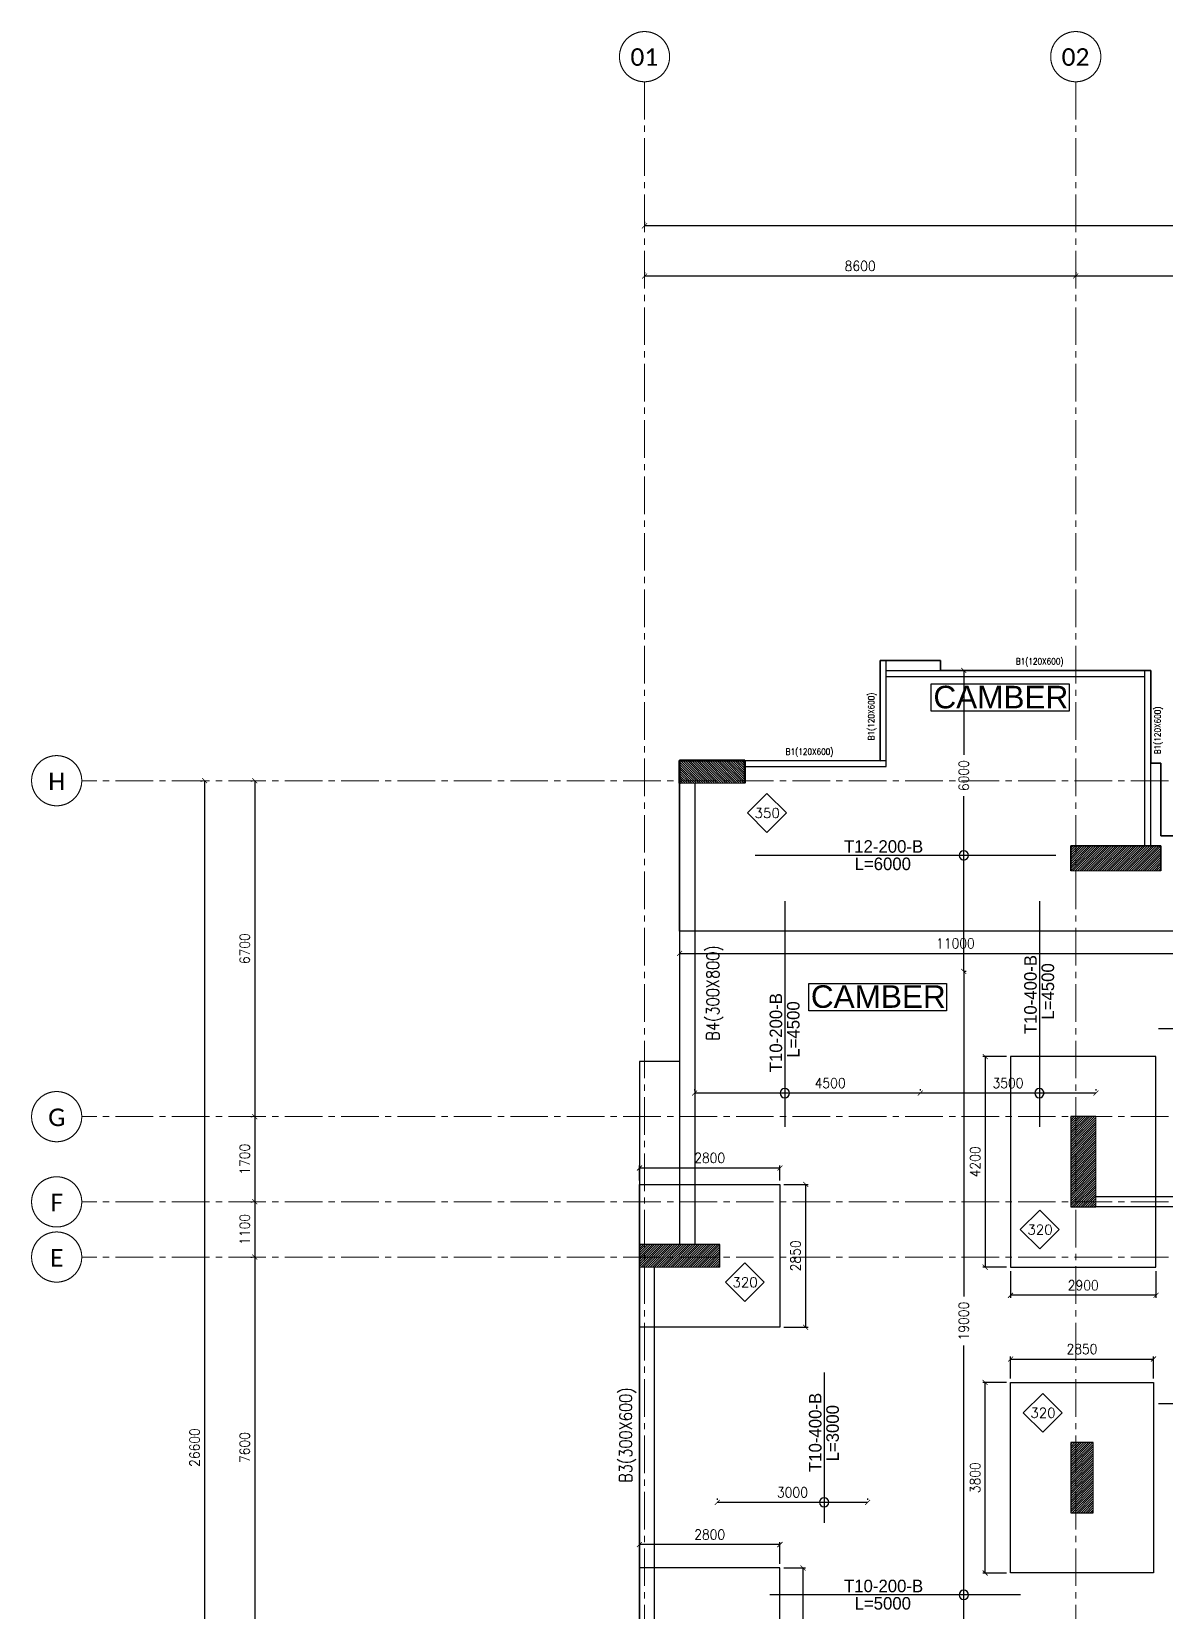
# Model space of a CAD drawing. Header units: millimetres. Extents: x -967280 to 3852, y 2833 to 1955156.
# Drawn here: x -653053 to -630441, y 797271 to 828778 of the extents above; entities that cross this region are included whole.
import ezdxf
from ezdxf.enums import TextEntityAlignment as Align

# ---------------------------------------------------------------- set-up
doc = ezdxf.new("R2010")
doc.units = ezdxf.units.MM
doc.header["$LTSCALE"] = 1000
doc.header["$PDMODE"] = 35
doc.header["$PDSIZE"] = 25
for name, pattern in [('$0$DASHED2', [0.375, 0.25, -0.125]), ('Columns_Structural070816$0$CENTER2', [1.125, 0.75, -0.125, 0.125, -0.125]), ('HRZN_Line-Ptrn-Sold', [9144001.0, 9144000.0, -1])]:
    doc.linetypes.add(name, pattern=pattern)
for name, color, linetype in [('_N-DIM 3', 7, 'Continuous'), ('B05-FIRST FLOOR PLAN$0$STR_ROOF RFT$0$S-SYMB', 30, 'Continuous'), ('S - col hach', 1, 'Continuous'), ('S -Beams', 2, 'Continuous'), ('S-TEXT', 2, 'Continuous'), ('SLAB', 210, 'Continuous')]:
    doc.layers.add(name, color=color, linetype=linetype)
for name, color, linetype, lineweight in [('A-AX-ATT-100', 7, 'HRZN_Line-Ptrn-Sold', 18), ('S - column', 6, 'Continuous', 60), ('ST-000-AXIS', 9, 'Columns_Structural070816$0$CENTER2', 9), ('ST-203-SLAB-TXT', 7, 'Continuous', 30), ('ST-RFT-BOT', 2, '$0$DASHED2', 30)]:
    doc.layers.add(name, color=color, linetype=linetype, lineweight=lineweight)
doc.styles.add('Arial', font='arial.ttf', dxfattribs={"height": 317.5})
doc.styles.add('B05-FIRST FLOOR PLAN$0$T25-100', font='STENCIL.shx', dxfattribs={"height": 250})
doc.styles.add('Calibri_2', font='calibri.ttf', dxfattribs={"height": 300})
doc.styles.add('ROMANC', font='romanc.shx')
doc.styles.add('ST-DIM', font='romans.shx', dxfattribs={"width": 0.85})
doc.styles.add('TUNELNO', font='romans.shx', dxfattribs={"width": 0.9})
doc.dimstyles.new('Copy(2) of DSEC', dxfattribs={"dimtxt": 200, "dimasz": 100, "dimexe": 50, "dimexo": 80, "dimgap": 100, "dimtad": 1, "dimdec": 0, "dimrnd": 5, "dimzin": 0, "dimdsep": 46, "dimtxsty": 'TUNELNO', "dimblk": 'ARCHTICK', "dimcen": 0.09, "dimclrd": 1, "dimclre": 1, "dimclrt": 3, "dimadec": 0, "dimazin": 0, "dimtfac": 0.78125, "dimtdec": 0, "dimtix": 1, "dimtmove": 2, "dimatfit": 3, "dimldrblk": 'ARCHTICK', "dimfxl": 1, "dimtolj": 1, "dimtzin": 0, "dimarcsym": 0})

# ---------------------------------------------------------------- blocks, each defined once
blk = doc.blocks.new('_ArchTick')
at = {"color": 0, "linetype": 'ByBlock', "const_width": 0.15}
blk.add_lwpolyline([(-0.5, -0.5), (0.5, 0.5)], dxfattribs=at)
blk = doc.blocks.new('*D1306')
at = {"layer": '_N-DIM 3', "color": 1, "linetype": 'Continuous', "lineweight": -2, "ltscale": 30, "transparency": 16777216}
for p, q in [((-640929, 805867), (-640929, 806165)), ((-640929, 806115), (-638129, 806115)), ((-638129, 805867), (-638129, 806165))]:
    blk.add_line(p, q, dxfattribs=at)
at = {"layer": 'Defpoints', "color": 0, "linetype": 'Continuous', "ltscale": 30, "transparency": 16777216}
for p in [(-638129, 806115), (-640929, 805787), (-638129, 805787)]:
    blk.add_point(p, dxfattribs=at)
at = {"layer": '_N-DIM 3', "color": 1, "linetype": 'Continuous', "lineweight": -2, "ltscale": 30, "transparency": 16777216, "xscale": 100, "yscale": 100, "zscale": 100, "rotation": 180}
blk.add_blockref('_ArchTick', (-640929, 806115), dxfattribs=at)
at = {"layer": '_N-DIM 3', "color": 1, "linetype": 'Continuous', "lineweight": -2, "ltscale": 30, "transparency": 16777216, "xscale": 100, "yscale": 100, "zscale": 100}
blk.add_blockref('_ArchTick', (-638129, 806115), dxfattribs=at)
at = {"layer": '_N-DIM 3', "color": 3, "linetype": 'Continuous', "ltscale": 30, "transparency": 16777216, "insert": (-639529, 806315), "char_height": 200, "attachment_point": 5, "style": 'TUNELNO'}
blk.add_mtext('\\A1;2800', dxfattribs=at)
blk = doc.blocks.new('*D1307')
at = {"layer": '_N-DIM 3', "color": 1, "linetype": 'Continuous', "lineweight": -2, "ltscale": 30, "transparency": 16777216}
for p, q in [((-638049, 805787), (-637566, 805787)), ((-637616, 805787), (-637616, 802937)), ((-638049, 802937), (-637566, 802937))]:
    blk.add_line(p, q, dxfattribs=at)
at = {"layer": 'Defpoints', "color": 0, "linetype": 'Continuous', "ltscale": 30, "transparency": 16777216}
for p in [(-638129, 805787), (-638129, 802937), (-637616, 802937)]:
    blk.add_point(p, dxfattribs=at)
at = {"layer": '_N-DIM 3', "color": 1, "linetype": 'Continuous', "lineweight": -2, "ltscale": 30, "transparency": 16777216, "xscale": 100, "yscale": 100, "zscale": 100}
for p, rotation in [((-637616, 805787), 90), ((-637616, 802937), 270)]:
    blk.add_blockref('_ArchTick', p, dxfattribs=dict(at, rotation=rotation))
at = {"layer": '_N-DIM 3', "color": 3, "linetype": 'Continuous', "ltscale": 30, "transparency": 16777216, "insert": (-637816, 804362), "char_height": 200, "attachment_point": 5, "rotation": 90, "style": 'TUNELNO'}
blk.add_mtext('\\A1;2850', dxfattribs=at)
blk = doc.blocks.new('*D1308')
at = {"layer": '_N-DIM 3', "color": 1, "linetype": 'Continuous', "lineweight": -2, "ltscale": 30, "transparency": 16777216}
for p, q in [((-640929, 798217), (-640929, 798654)), ((-638129, 798604), (-640929, 798604)), ((-638129, 798217), (-638129, 798654))]:
    blk.add_line(p, q, dxfattribs=at)
at = {"layer": 'Defpoints', "color": 0, "linetype": 'Continuous', "ltscale": 30, "transparency": 16777216}
for p in [(-640929, 798604), (-640929, 798137), (-638129, 798137)]:
    blk.add_point(p, dxfattribs=at)
at = {"layer": '_N-DIM 3', "color": 1, "linetype": 'Continuous', "lineweight": -2, "ltscale": 30, "transparency": 16777216, "xscale": 100, "yscale": 100, "zscale": 100, "rotation": 180}
blk.add_blockref('_ArchTick', (-640929, 798604), dxfattribs=at)
at = {"layer": '_N-DIM 3', "color": 1, "linetype": 'Continuous', "lineweight": -2, "ltscale": 30, "transparency": 16777216, "xscale": 100, "yscale": 100, "zscale": 100}
blk.add_blockref('_ArchTick', (-638129, 798604), dxfattribs=at)
at = {"layer": '_N-DIM 3', "color": 3, "linetype": 'Continuous', "ltscale": 30, "transparency": 16777216, "insert": (-639529, 798804), "char_height": 200, "attachment_point": 5, "style": 'TUNELNO'}
blk.add_mtext('\\A1;2800', dxfattribs=at)
blk = doc.blocks.new('*D1309')
at = {"layer": '_N-DIM 3', "color": 1, "linetype": 'Continuous', "lineweight": -2, "ltscale": 30, "transparency": 16777216}
for p, q in [((-638049, 798137), (-637618, 798137)), ((-637668, 795287), (-637668, 798137)), ((-638049, 795287), (-637618, 795287))]:
    blk.add_line(p, q, dxfattribs=at)
at = {"layer": 'Defpoints', "color": 0, "linetype": 'Continuous', "ltscale": 30, "transparency": 16777216}
for p in [(-638129, 798137), (-637668, 798137), (-638129, 795287)]:
    blk.add_point(p, dxfattribs=at)
at = {"layer": '_N-DIM 3', "color": 1, "linetype": 'Continuous', "lineweight": -2, "ltscale": 30, "transparency": 16777216, "xscale": 100, "yscale": 100, "zscale": 100}
for p, rotation in [((-637668, 798137), 90), ((-637668, 795287), 270)]:
    blk.add_blockref('_ArchTick', p, dxfattribs=dict(at, rotation=rotation))
at = {"layer": '_N-DIM 3', "color": 3, "linetype": 'Continuous', "ltscale": 30, "transparency": 16777216, "insert": (-637868, 796712), "char_height": 200, "attachment_point": 5, "rotation": 90, "style": 'TUNELNO'}
blk.add_mtext('\\A1;2850', dxfattribs=at)
blk = doc.blocks.new('*D1312')
at = {"layer": '_N-DIM 3', "color": 1, "linetype": 'Continuous', "lineweight": -2, "ltscale": 30, "transparency": 16777216}
for p, q in [((-633609, 801837), (-634085, 801837)), ((-634035, 798037), (-634035, 801837)), ((-633609, 798037), (-634085, 798037))]:
    blk.add_line(p, q, dxfattribs=at)
at = {"layer": 'Defpoints', "color": 0, "linetype": 'Continuous', "ltscale": 30, "transparency": 16777216}
for p in [(-634035, 801837), (-633529, 801837), (-633529, 798037)]:
    blk.add_point(p, dxfattribs=at)
at = {"layer": '_N-DIM 3', "color": 1, "linetype": 'Continuous', "lineweight": -2, "ltscale": 30, "transparency": 16777216, "xscale": 100, "yscale": 100, "zscale": 100}
for p, rotation in [((-634035, 801837), 90), ((-634035, 798037), 270)]:
    blk.add_blockref('_ArchTick', p, dxfattribs=dict(at, rotation=rotation))
at = {"layer": '_N-DIM 3', "color": 3, "linetype": 'Continuous', "ltscale": 30, "transparency": 16777216, "insert": (-634235, 799937), "char_height": 200, "attachment_point": 5, "rotation": 90, "style": 'TUNELNO'}
blk.add_mtext('\\A1;3800', dxfattribs=at)
blk = doc.blocks.new('*D1313')
at = {"layer": '_N-DIM 3', "color": 1, "linetype": 'Continuous', "lineweight": -2, "ltscale": 30, "transparency": 16777216}
for p, q in [((-633529, 801917), (-633529, 802354)), ((-633529, 802304), (-630679, 802304)), ((-630679, 801917), (-630679, 802354))]:
    blk.add_line(p, q, dxfattribs=at)
at = {"layer": 'Defpoints', "color": 0, "linetype": 'Continuous', "ltscale": 30, "transparency": 16777216}
for p in [(-630679, 802304), (-633529, 801837), (-630679, 801837)]:
    blk.add_point(p, dxfattribs=at)
at = {"layer": '_N-DIM 3', "color": 1, "linetype": 'Continuous', "lineweight": -2, "ltscale": 30, "transparency": 16777216, "xscale": 100, "yscale": 100, "zscale": 100, "rotation": 180}
blk.add_blockref('_ArchTick', (-633529, 802304), dxfattribs=at)
at = {"layer": '_N-DIM 3', "color": 1, "linetype": 'Continuous', "lineweight": -2, "ltscale": 30, "transparency": 16777216, "xscale": 100, "yscale": 100, "zscale": 100}
blk.add_blockref('_ArchTick', (-630679, 802304), dxfattribs=at)
at = {"layer": '_N-DIM 3', "color": 3, "linetype": 'Continuous', "ltscale": 30, "transparency": 16777216, "insert": (-632104, 802504), "char_height": 200, "attachment_point": 5, "style": 'TUNELNO'}
blk.add_mtext('\\A1;2850', dxfattribs=at)
blk = doc.blocks.new('*D775')
at = {"layer": '_N-DIM 3', "color": 1, "linetype": 'Continuous', "lineweight": -2, "ltscale": 30, "transparency": 16777216}
for p, q in [((-633529, 804057), (-633529, 803526)), ((-630629, 804057), (-630629, 803526)), ((-630629, 803576), (-633529, 803576))]:
    blk.add_line(p, q, dxfattribs=at)
at = {"layer": 'Defpoints', "color": 0, "linetype": 'Continuous', "ltscale": 30, "transparency": 16777216}
for p in [(-633529, 804137), (-630629, 804137), (-633529, 803576)]:
    blk.add_point(p, dxfattribs=at)
at = {"layer": '_N-DIM 3', "color": 1, "linetype": 'Continuous', "lineweight": -2, "ltscale": 30, "transparency": 16777216, "xscale": 100, "yscale": 100, "zscale": 100, "rotation": 180}
blk.add_blockref('_ArchTick', (-633529, 803576), dxfattribs=at)
at = {"layer": '_N-DIM 3', "color": 1, "linetype": 'Continuous', "lineweight": -2, "ltscale": 30, "transparency": 16777216, "xscale": 100, "yscale": 100, "zscale": 100}
blk.add_blockref('_ArchTick', (-630629, 803576), dxfattribs=at)
at = {"layer": '_N-DIM 3', "color": 3, "linetype": 'Continuous', "ltscale": 30, "transparency": 16777216, "insert": (-632079, 803776), "char_height": 200, "attachment_point": 5, "style": 'TUNELNO'}
blk.add_mtext('\\A1;2900', dxfattribs=at)
blk = doc.blocks.new('*D1314')
at = {"layer": '_N-DIM 3', "color": 1, "linetype": 'Continuous', "lineweight": -2, "ltscale": 30, "transparency": 16777216}
for p, q in [((-633609, 808337), (-634085, 808337)), ((-634035, 808337), (-634035, 804137)), ((-633609, 804137), (-634085, 804137))]:
    blk.add_line(p, q, dxfattribs=at)
at = {"layer": 'Defpoints', "color": 0, "linetype": 'Continuous', "ltscale": 30, "transparency": 16777216}
for p in [(-633529, 808337), (-634035, 804137), (-633529, 804137)]:
    blk.add_point(p, dxfattribs=at)
at = {"layer": '_N-DIM 3', "color": 1, "linetype": 'Continuous', "lineweight": -2, "ltscale": 30, "transparency": 16777216, "xscale": 100, "yscale": 100, "zscale": 100}
for p, rotation in [((-634035, 808337), 90), ((-634035, 804137), 270)]:
    blk.add_blockref('_ArchTick', p, dxfattribs=dict(at, rotation=rotation))
at = {"layer": '_N-DIM 3', "color": 3, "linetype": 'Continuous', "ltscale": 30, "transparency": 16777216, "insert": (-634235, 806237), "char_height": 200, "attachment_point": 5, "rotation": 90, "style": 'TUNELNO'}
blk.add_mtext('\\A1;4200', dxfattribs=at)
blk = doc.blocks.new('*D777')
at = {"layer": '_N-DIM 3', "color": 1, "linetype": 'Continuous', "lineweight": -2, "ltscale": 30, "transparency": 16777216}
for p, q in [((-640129, 810757), (-640129, 810343)), ((-629129, 810757), (-629129, 810343)), ((-640129, 810393), (-629129, 810393))]:
    blk.add_line(p, q, dxfattribs=at)
at = {"layer": 'Defpoints', "color": 0, "linetype": 'Continuous', "ltscale": 30, "transparency": 16777216}
for p in [(-640129, 810837), (-629129, 810837), (-629129, 810393)]:
    blk.add_point(p, dxfattribs=at)
at = {"layer": '_N-DIM 3', "color": 1, "linetype": 'Continuous', "lineweight": -2, "ltscale": 30, "transparency": 16777216, "xscale": 100, "yscale": 100, "zscale": 100, "rotation": 180}
blk.add_blockref('_ArchTick', (-640129, 810393), dxfattribs=at)
at = {"layer": '_N-DIM 3', "color": 1, "linetype": 'Continuous', "lineweight": -2, "ltscale": 30, "transparency": 16777216, "xscale": 100, "yscale": 100, "zscale": 100}
blk.add_blockref('_ArchTick', (-629129, 810393), dxfattribs=at)
at = {"layer": '_N-DIM 3', "color": 3, "linetype": 'Continuous', "ltscale": 30, "transparency": 16777216, "insert": (-634629, 810593), "char_height": 200, "attachment_point": 5, "style": 'TUNELNO'}
blk.add_mtext('\\A1;11000', dxfattribs=at)
blk = doc.blocks.new('*D796')
at = {"layer": '_N-DIM 3', "color": 1, "lineweight": -2, "ltscale": 30, "transparency": 16777216}
for p, q in [((-634462, 810037), (-634462, 803551)), ((-634457, 810037), (-634412, 810037)), ((-634462, 791037), (-634462, 802571)), ((-634457, 791037), (-634412, 791037))]:
    blk.add_line(p, q, dxfattribs=at)
at = {"layer": 'Defpoints', "color": 0, "ltscale": 30, "transparency": 16777216}
for p in [(-634537, 810037), (-634537, 791037), (-634462, 791037)]:
    blk.add_point(p, dxfattribs=at)
at = {"layer": '_N-DIM 3', "color": 1, "lineweight": -2, "ltscale": 30, "transparency": 16777216, "xscale": 100, "yscale": 100, "zscale": 100}
for p, rotation in [((-634462, 810037), 90), ((-634462, 791037), 270)]:
    blk.add_blockref('_ArchTick', p, dxfattribs=dict(at, rotation=rotation))
at = {"layer": '_N-DIM 3', "color": 3, "ltscale": 30, "transparency": 16777216, "insert": (-634462, 803061), "char_height": 200, "attachment_point": 5, "rotation": 90, "style": 'TUNELNO'}
blk.add_mtext('\\A1;19000', dxfattribs=at)
blk = doc.blocks.new('*D797')
at = {"layer": '_N-DIM 3', "color": 1, "lineweight": -2, "ltscale": 30, "transparency": 16777216}
for p, q in [((-639829, 807688), (-639829, 807658)), ((-635329, 807608), (-639829, 807608)), ((-635329, 807688), (-635329, 807658))]:
    blk.add_line(p, q, dxfattribs=at)
at = {"layer": 'Defpoints', "color": 0, "ltscale": 30, "transparency": 16777216}
for p in [(-639829, 807608), (-639829, 807608), (-635329, 807608)]:
    blk.add_point(p, dxfattribs=at)
at = {"layer": '_N-DIM 3', "color": 1, "lineweight": -2, "ltscale": 30, "transparency": 16777216, "xscale": 100, "yscale": 100, "zscale": 100, "rotation": 180}
blk.add_blockref('_ArchTick', (-639829, 807608), dxfattribs=at)
at = {"layer": '_N-DIM 3', "color": 1, "lineweight": -2, "ltscale": 30, "transparency": 16777216, "xscale": 100, "yscale": 100, "zscale": 100}
blk.add_blockref('_ArchTick', (-635329, 807608), dxfattribs=at)
at = {"layer": '_N-DIM 3', "color": 3, "ltscale": 30, "transparency": 16777216, "insert": (-637127, 807808), "char_height": 200, "attachment_point": 5, "style": 'TUNELNO'}
blk.add_mtext('\\A1;4500', dxfattribs=at)
blk = doc.blocks.new('*D801')
at = {"layer": '_N-DIM 3', "color": 1, "lineweight": -2, "ltscale": 30, "transparency": 16777216}
for p, q in [((-639379, 799526), (-639379, 799496)), ((-636379, 799446), (-639379, 799446)), ((-636379, 799526), (-636379, 799496))]:
    blk.add_line(p, q, dxfattribs=at)
at = {"layer": 'Defpoints', "color": 0, "ltscale": 30, "transparency": 16777216}
for p in [(-639379, 799446), (-639379, 799446), (-636379, 799446)]:
    blk.add_point(p, dxfattribs=at)
at = {"layer": '_N-DIM 3', "color": 1, "lineweight": -2, "ltscale": 30, "transparency": 16777216, "xscale": 100, "yscale": 100, "zscale": 100, "rotation": 180}
blk.add_blockref('_ArchTick', (-639379, 799446), dxfattribs=at)
at = {"layer": '_N-DIM 3', "color": 1, "lineweight": -2, "ltscale": 30, "transparency": 16777216, "xscale": 100, "yscale": 100, "zscale": 100}
blk.add_blockref('_ArchTick', (-636379, 799446), dxfattribs=at)
at = {"layer": '_N-DIM 3', "color": 3, "ltscale": 30, "transparency": 16777216, "insert": (-637879, 799646), "char_height": 200, "attachment_point": 5, "style": 'TUNELNO'}
blk.add_mtext('\\A1;3000', dxfattribs=at)
blk = doc.blocks.new('*D804')
at = {"layer": '_N-DIM 3', "color": 1, "lineweight": -2, "ltscale": 30, "transparency": 16777216}
for p, q in [((-635329, 807688), (-635329, 807658)), ((-631829, 807608), (-635329, 807608)), ((-631829, 807688), (-631829, 807658))]:
    blk.add_line(p, q, dxfattribs=at)
at = {"layer": 'Defpoints', "color": 0, "ltscale": 30, "transparency": 16777216}
for p in [(-635329, 807608), (-635329, 807608), (-631829, 807608)]:
    blk.add_point(p, dxfattribs=at)
at = {"layer": '_N-DIM 3', "color": 1, "lineweight": -2, "ltscale": 30, "transparency": 16777216, "xscale": 100, "yscale": 100, "zscale": 100, "rotation": 180}
blk.add_blockref('_ArchTick', (-635329, 807608), dxfattribs=at)
at = {"layer": '_N-DIM 3', "color": 1, "lineweight": -2, "ltscale": 30, "transparency": 16777216, "xscale": 100, "yscale": 100, "zscale": 100}
blk.add_blockref('_ArchTick', (-631829, 807608), dxfattribs=at)
at = {"layer": '_N-DIM 3', "color": 3, "ltscale": 30, "transparency": 16777216, "insert": (-633579, 807808), "char_height": 200, "attachment_point": 5, "style": 'TUNELNO'}
blk.add_mtext('\\A1;3500', dxfattribs=at)
blk = doc.blocks.new('*D779')
at = {"layer": '_N-DIM 3', "color": 1, "lineweight": -2, "ltscale": 30, "transparency": 16777216}
for p, q in [((-634462, 816037), (-634462, 814353)), ((-634457, 816037), (-634412, 816037)), ((-634462, 810037), (-634462, 813528)), ((-634457, 810037), (-634412, 810037))]:
    blk.add_line(p, q, dxfattribs=at)
at = {"layer": 'Defpoints', "color": 0, "ltscale": 30, "transparency": 16777216}
for p in [(-634537, 816037), (-634537, 810037), (-634462, 810037)]:
    blk.add_point(p, dxfattribs=at)
at = {"layer": '_N-DIM 3', "color": 1, "lineweight": -2, "ltscale": 30, "transparency": 16777216, "xscale": 100, "yscale": 100, "zscale": 100}
for p, rotation in [((-634462, 816037), 90), ((-634462, 810037), 270)]:
    blk.add_blockref('_ArchTick', p, dxfattribs=dict(at, rotation=rotation))
at = {"layer": '_N-DIM 3', "color": 3, "ltscale": 30, "transparency": 16777216, "insert": (-634462, 813940), "char_height": 200, "attachment_point": 5, "rotation": 90, "style": 'TUNELNO'}
blk.add_mtext('\\A1;6000', dxfattribs=at)
blk = doc.blocks.new('str col f1')
at = {"layer": 'S - col hach'}
h = blk.add_hatch(dxfattribs=at)
h.set_pattern_fill('ANSI31', color=2, scale=10, angle=90)
h.set_pattern_definition([(135, (689872.917, 637905.89), (-22.4506403, -22.4506403), [])])
h.paths.add_polyline_path([(-543179, 862655), (-544479, 862655), (-544479, 862205), (-543179, 862205)])
h = blk.add_hatch(dxfattribs=at)
h.set_pattern_fill('ANSI31', color=2, scale=10)
h.set_pattern_definition([(45, (-768827.84, -371647.416), (-22.4506403, 22.4506403), [])])
h.paths.add_polyline_path([(-534879, 860455), (-534879, 860955), (-536679, 860955), (-536679, 860455)])
h = blk.add_hatch(dxfattribs=at)
h.set_pattern_fill('ANSI31', color=2, scale=10)
h.set_pattern_definition([(45, (-1081811.88, -626335.02), (-22.4506403, 22.4506403), [])])
h.paths.add_polyline_path([(-536179, 855555), (-536679, 855555), (-536679, 853755), (-536179, 853755)])
h = blk.add_hatch(dxfattribs=at)
h.set_pattern_fill('ANSI31', color=2, scale=10)
h.set_pattern_definition([(45, (-768827.84, -371697.415), (-22.4506403, 22.4506403), [])])
h.paths.add_polyline_path([(-545279, 852555), (-543679, 852555), (-543679, 853005), (-545279, 853005)])
h = blk.add_hatch(dxfattribs=at)
h.set_pattern_fill('ANSI31', color=2, scale=10)
h.set_pattern_definition([(45, (-281224.365, 551644.58), (-22.4506403, 22.4506403), [])])
h.paths.add_polyline_path([(-536679, 847655), (-536229, 847655), (-536229, 849055), (-536679, 849055)])
at = {"layer": 'S - column', "lineweight": 15}
for points in [[(-544479, 862205), (-543179, 862205), (-543179, 862655), (-544479, 862655)], [(-534879, 860455), (-536679, 860455), (-536679, 860955), (-534879, 860955)], [(-536179, 855555), (-536679, 855555), (-536679, 853755), (-536179, 853755)], [(-545279, 853005), (-545279, 852555), (-543679, 852555), (-543679, 853005)], [(-536229, 849055), (-536679, 849055), (-536679, 847655), (-536229, 847655)]]:
    blk.add_lwpolyline(points, close=True, dxfattribs=at)
at = {"layer": 'ST-RFT-BOT', "color": 7, "linetype": 'Continuous', "ltscale": 30}
blk.add_line((-534879, 860455), (-534879, 860774), dxfattribs=at)
at = {"layer": 'ST-RFT-BOT', "color": 7, "linetype": 'Continuous', "lineweight": 50, "ltscale": 30}
blk.add_lwpolyline([(-543179, 862205), (-543179, 862655), (-544479, 862655), (-544479, 862205)], dxfattribs=at)
at = {"layer": 'ST-RFT-BOT', "color": 7, "linetype": 'Continuous', "ltscale": 30}
for points in [[(-534879, 860455), (-534879, 860955), (-536679, 860955), (-536679, 860455)], [(-536679, 860455), (-536679, 860955), (-534879, 860955), (-534879, 860455)], [(-536179, 855555), (-536679, 855555), (-536679, 853755), (-536179, 853755)], [(-543679, 852555), (-543679, 853005), (-545279, 853005), (-545279, 852555)], [(-536229, 849055), (-536679, 849055), (-536679, 847655), (-536229, 847655)]]:
    blk.add_lwpolyline(points, dxfattribs=at)
blk = doc.blocks.new('Grid - HRZN_G-Datm-Grid-Head-1554275-FIRST FLOOR FFL_1_')
at = {"layer": 'A-AX-ATT-100'}
blk.add_circle((0, 0), 5, dxfattribs=at)
blk = doc.blocks.new('*D1494')
at = {"layer": '_N-DIM 3', "color": 1, "linetype": 'Continuous', "lineweight": -2, "ltscale": 30, "transparency": 16777216}
for p, q in [((525499, 747185), (525499, 747155)), ((533099, 747105), (525499, 747105)), ((533099, 747185), (533099, 747155))]:
    blk.add_line(p, q, dxfattribs=at)
at = {"layer": 'Defpoints', "color": 0, "linetype": 'Continuous', "ltscale": 30, "transparency": 16777216}
for p in [(525499, 747105), (525499, 747105), (533099, 747105)]:
    blk.add_point(p, dxfattribs=at)
at = {"layer": '_N-DIM 3', "color": 1, "linetype": 'Continuous', "lineweight": -2, "ltscale": 30, "transparency": 16777216, "xscale": 100, "yscale": 100, "zscale": 100, "rotation": 180}
blk.add_blockref('_ArchTick', (525499, 747105), dxfattribs=at)
at = {"layer": '_N-DIM 3', "color": 1, "linetype": 'Continuous', "lineweight": -2, "ltscale": 30, "transparency": 16777216, "xscale": 100, "yscale": 100, "zscale": 100}
blk.add_blockref('_ArchTick', (533099, 747105), dxfattribs=at)
at = {"layer": '_N-DIM 3', "color": 3, "linetype": 'Continuous', "ltscale": 30, "transparency": 16777216, "insert": (529299, 747305), "char_height": 200, "attachment_point": 5, "style": 'TUNELNO'}
blk.add_mtext('\\A1;7600', dxfattribs=at)
blk = doc.blocks.new('*D1495')
at = {"layer": '_N-DIM 3', "color": 1, "linetype": 'Continuous', "lineweight": -2, "ltscale": 30, "transparency": 16777216}
for p, q in [((516899, 747185), (516899, 747155)), ((525499, 747105), (516899, 747105)), ((525499, 747185), (525499, 747155))]:
    blk.add_line(p, q, dxfattribs=at)
at = {"layer": 'Defpoints', "color": 0, "linetype": 'Continuous', "ltscale": 30, "transparency": 16777216}
for p in [(516899, 747105), (516899, 747105), (525499, 747105)]:
    blk.add_point(p, dxfattribs=at)
at = {"layer": '_N-DIM 3', "color": 1, "linetype": 'Continuous', "lineweight": -2, "ltscale": 30, "transparency": 16777216, "xscale": 100, "yscale": 100, "zscale": 100, "rotation": 180}
blk.add_blockref('_ArchTick', (516899, 747105), dxfattribs=at)
at = {"layer": '_N-DIM 3', "color": 1, "linetype": 'Continuous', "lineweight": -2, "ltscale": 30, "transparency": 16777216, "xscale": 100, "yscale": 100, "zscale": 100}
blk.add_blockref('_ArchTick', (525499, 747105), dxfattribs=at)
at = {"layer": '_N-DIM 3', "color": 3, "linetype": 'Continuous', "ltscale": 30, "transparency": 16777216, "insert": (521199, 747305), "char_height": 200, "attachment_point": 5, "style": 'TUNELNO'}
blk.add_mtext('\\A1;8600', dxfattribs=at)
blk = doc.blocks.new('*D1496')
at = {"layer": '_N-DIM 3', "color": 1, "linetype": 'Continuous', "lineweight": -2, "ltscale": 30, "transparency": 16777216}
for p, q in [((516899, 748185), (516899, 748155)), ((563099, 748105), (516899, 748105)), ((563099, 748185), (563099, 748155))]:
    blk.add_line(p, q, dxfattribs=at)
at = {"layer": 'Defpoints', "color": 0, "linetype": 'Continuous', "ltscale": 30, "transparency": 16777216}
for p in [(516899, 748105), (516899, 748105), (563099, 748105)]:
    blk.add_point(p, dxfattribs=at)
at = {"layer": '_N-DIM 3', "color": 1, "linetype": 'Continuous', "lineweight": -2, "ltscale": 30, "transparency": 16777216, "xscale": 100, "yscale": 100, "zscale": 100, "rotation": 180}
blk.add_blockref('_ArchTick', (516899, 748105), dxfattribs=at)
at = {"layer": '_N-DIM 3', "color": 1, "linetype": 'Continuous', "lineweight": -2, "ltscale": 30, "transparency": 16777216, "xscale": 100, "yscale": 100, "zscale": 100}
blk.add_blockref('_ArchTick', (563099, 748105), dxfattribs=at)
at = {"layer": '_N-DIM 3', "color": 3, "linetype": 'Continuous', "ltscale": 30, "transparency": 16777216, "insert": (539999, 748305), "char_height": 200, "attachment_point": 5, "style": 'TUNELNO'}
blk.add_mtext('\\A1;46200', dxfattribs=at)
blk = doc.blocks.new('*D1505')
at = {"layer": '_N-DIM 3', "color": 1, "linetype": 'Continuous', "lineweight": -2, "ltscale": 30, "transparency": 16777216}
for p, q in [((509045, 737040), (509075, 737040)), ((509125, 737040), (509125, 730340)), ((509045, 730340), (509075, 730340))]:
    blk.add_line(p, q, dxfattribs=at)
at = {"layer": 'Defpoints', "color": 0, "linetype": 'Continuous', "ltscale": 30, "transparency": 16777216}
for p in [(509125, 737040), (509125, 730340), (509125, 730340)]:
    blk.add_point(p, dxfattribs=at)
at = {"layer": '_N-DIM 3', "color": 1, "linetype": 'Continuous', "lineweight": -2, "ltscale": 30, "transparency": 16777216, "xscale": 100, "yscale": 100, "zscale": 100}
for p, rotation in [((509125, 737040), 90), ((509125, 730340), 270)]:
    blk.add_blockref('_ArchTick', p, dxfattribs=dict(at, rotation=rotation))
at = {"layer": '_N-DIM 3', "color": 3, "linetype": 'Continuous', "ltscale": 30, "transparency": 16777216, "insert": (508925, 733690), "char_height": 200, "attachment_point": 5, "rotation": 90, "style": 'TUNELNO'}
blk.add_mtext('\\A1;6700', dxfattribs=at)
blk = doc.blocks.new('*D1506')
at = {"layer": '_N-DIM 3', "color": 1, "linetype": 'Continuous', "lineweight": -2, "ltscale": 30, "transparency": 16777216}
for p, q in [((509045, 730340), (509075, 730340)), ((509125, 730340), (509125, 728640)), ((509045, 728640), (509075, 728640))]:
    blk.add_line(p, q, dxfattribs=at)
at = {"layer": 'Defpoints', "color": 0, "linetype": 'Continuous', "ltscale": 30, "transparency": 16777216}
for p in [(509125, 730340), (509125, 728640), (509125, 728640)]:
    blk.add_point(p, dxfattribs=at)
at = {"layer": '_N-DIM 3', "color": 1, "linetype": 'Continuous', "lineweight": -2, "ltscale": 30, "transparency": 16777216, "xscale": 100, "yscale": 100, "zscale": 100}
for p, rotation in [((509125, 730340), 90), ((509125, 728640), 270)]:
    blk.add_blockref('_ArchTick', p, dxfattribs=dict(at, rotation=rotation))
at = {"layer": '_N-DIM 3', "color": 3, "linetype": 'Continuous', "ltscale": 30, "transparency": 16777216, "insert": (508925, 729490), "char_height": 200, "attachment_point": 5, "rotation": 90, "style": 'TUNELNO'}
blk.add_mtext('\\A1;1700', dxfattribs=at)
blk = doc.blocks.new('*D1507')
at = {"layer": '_N-DIM 3', "color": 1, "linetype": 'Continuous', "lineweight": -2, "ltscale": 30, "transparency": 16777216}
for p, q in [((509045, 728640), (509075, 728640)), ((509125, 728640), (509125, 727540)), ((509045, 727540), (509075, 727540))]:
    blk.add_line(p, q, dxfattribs=at)
at = {"layer": 'Defpoints', "color": 0, "linetype": 'Continuous', "ltscale": 30, "transparency": 16777216}
for p in [(509125, 728640), (509125, 727540), (509125, 727540)]:
    blk.add_point(p, dxfattribs=at)
at = {"layer": '_N-DIM 3', "color": 1, "linetype": 'Continuous', "lineweight": -2, "ltscale": 30, "transparency": 16777216, "xscale": 100, "yscale": 100, "zscale": 100}
for p, rotation in [((509125, 728640), 90), ((509125, 727540), 270)]:
    blk.add_blockref('_ArchTick', p, dxfattribs=dict(at, rotation=rotation))
at = {"layer": '_N-DIM 3', "color": 3, "linetype": 'Continuous', "ltscale": 30, "transparency": 16777216, "insert": (508925, 728090), "char_height": 200, "attachment_point": 5, "rotation": 90, "style": 'TUNELNO'}
blk.add_mtext('\\A1;1100', dxfattribs=at)
blk = doc.blocks.new('*D1508')
at = {"layer": '_N-DIM 3', "color": 1, "linetype": 'Continuous', "lineweight": -2, "ltscale": 30, "transparency": 16777216}
for p, q in [((509045, 727540), (509075, 727540)), ((509125, 727540), (509125, 719940)), ((509045, 719940), (509075, 719940))]:
    blk.add_line(p, q, dxfattribs=at)
at = {"layer": 'Defpoints', "color": 0, "linetype": 'Continuous', "ltscale": 30, "transparency": 16777216}
for p in [(509125, 727540), (509125, 719940), (509125, 719940)]:
    blk.add_point(p, dxfattribs=at)
at = {"layer": '_N-DIM 3', "color": 1, "linetype": 'Continuous', "lineweight": -2, "ltscale": 30, "transparency": 16777216, "xscale": 100, "yscale": 100, "zscale": 100}
for p, rotation in [((509125, 727540), 90), ((509125, 719940), 270)]:
    blk.add_blockref('_ArchTick', p, dxfattribs=dict(at, rotation=rotation))
at = {"layer": '_N-DIM 3', "color": 3, "linetype": 'Continuous', "ltscale": 30, "transparency": 16777216, "insert": (508925, 723740), "char_height": 200, "attachment_point": 5, "rotation": 90, "style": 'TUNELNO'}
blk.add_mtext('\\A1;7600', dxfattribs=at)
blk = doc.blocks.new('*D1512')
at = {"layer": '_N-DIM 3', "color": 1, "linetype": 'Continuous', "lineweight": -2, "ltscale": 30, "transparency": 16777216}
for p, q in [((508045, 737040), (508075, 737040)), ((508125, 737040), (508125, 710440)), ((508045, 710440), (508075, 710440))]:
    blk.add_line(p, q, dxfattribs=at)
at = {"layer": 'Defpoints', "color": 0, "linetype": 'Continuous', "ltscale": 30, "transparency": 16777216}
for p in [(508125, 737040), (508125, 710440), (508125, 710440)]:
    blk.add_point(p, dxfattribs=at)
at = {"layer": '_N-DIM 3', "color": 1, "linetype": 'Continuous', "lineweight": -2, "ltscale": 30, "transparency": 16777216, "xscale": 100, "yscale": 100, "zscale": 100}
for p, rotation in [((508125, 737040), 90), ((508125, 710440), 270)]:
    blk.add_blockref('_ArchTick', p, dxfattribs=dict(at, rotation=rotation))
at = {"layer": '_N-DIM 3', "color": 3, "linetype": 'Continuous', "ltscale": 30, "transparency": 16777216, "insert": (507925, 723740), "char_height": 200, "attachment_point": 5, "rotation": 90, "style": 'TUNELNO'}
blk.add_mtext('\\A1;26600', dxfattribs=at)
blk = doc.blocks.new('AXES-00')
at = {"layer": 'ST-000-AXIS'}
for p, q in [((516898.9, 750979.6), (516898.9, 695813.8)), ((525498.9, 750979.6), (525498.9, 695813.8)), ((575723.2, 737039.7), (505674.3, 737039.7)), ((575723.2, 730339.7), (505674.3, 730339.7)), ((575723.2, 728639.7), (505674.3, 728639.7)), ((575723.2, 727539.7), (505674.3, 727539.7))]:
    blk.add_line(p, q, dxfattribs=at)
at = {"layer": 'A-AX-ATT-100'}
for p, xscale, yscale, zscale, rotation in [((516898.9, 751479.6), 99.99999999999993, 99.99999999999993, 99.99999999999993, 180), ((525498.9, 751479.6), 99.99999999999993, 99.99999999999993, 99.99999999999993, 180), ((505174.3, 737039.7), 100.0000000000001, 100.0000000000001, 100.0000000000001, 90), ((505174.3, 730339.7), 100.0000000000001, 100.0000000000001, 100.0000000000001, 90), ((505174.3, 728639.7), 100.0000000000001, 100.0000000000001, 100.0000000000001, 90), ((505174.3, 727539.7), 100.0000000000001, 100.0000000000001, 100.0000000000001, 90)]:
    blk.add_blockref('Grid - HRZN_G-Datm-Grid-Head-1554275-FIRST FLOOR FFL_1_', p, dxfattribs=dict(at, xscale=xscale, yscale=yscale, zscale=zscale, rotation=rotation))
at = {"layer": 'A-AX-ATT-100', "linetype": 'Continuous', "lineweight": 13, "char_height": 350, "attachment_point": 1, "style": 'Calibri_2'}
for s, insert, width in [('01', (516618, 751647.5), 673.417), ('02', (525218, 751647.5), 673.417), ('H', (505005.2, 737201), 416.877), ('G', (505005.2, 730501), 416.877), ('F', (505051.7, 728801), 304.641), ('E', (505041.7, 727701), 328.692)]:
    blk.add_mtext(s, dxfattribs=dict(at, insert=insert, width=width))
at = {"layer": '_N-DIM 3', "color": 3, "linetype": 'Continuous', "ltscale": 30}
for base, p1, p2, picture, middle in [((516898.9, 748104.7), (563098.9, 748104.7), (516898.9, 748104.7), '*D1496', (539998.9, 748304.7)), ((516898.9, 747104.7), (525498.9, 747104.7), (516898.9, 747104.7), '*D1495', (521198.9, 747304.7)), ((525498.9, 747104.7), (533098.9, 747104.7), (525498.9, 747104.7), '*D1494', (529298.9, 747304.7))]:
    dim = blk.add_linear_dim(base=base, p1=p1, p2=p2, dimstyle='Copy(2) of DSEC', dxfattribs=at)
    dim.commit()
    dim.dimension.update_dxf_attribs({"geometry": picture, "text_midpoint": middle})
for base, p1, p2, picture, middle in [((508125, 710439.7), (508125, 737039.7), (508125, 710439.7), '*D1512', (507925, 723739.7)), ((509125, 730339.7), (509125, 737039.7), (509125, 730339.7), '*D1505', (508925, 733689.7)), ((509125, 728639.7), (509125, 730339.7), (509125, 728639.7), '*D1506', (508925, 729489.7)), ((509125, 727539.7), (509125, 728639.7), (509125, 727539.7), '*D1507', (508925, 728089.7)), ((509125, 719939.7), (509125, 727539.7), (509125, 719939.7), '*D1508', (508925, 723739.7))]:
    dim = blk.add_linear_dim(base=base, p1=p1, p2=p2, angle=90, dimstyle='Copy(2) of DSEC', dxfattribs=at)
    dim.commit()
    dim.dimension.update_dxf_attribs({"geometry": picture, "text_midpoint": middle})

msp = doc.modelspace()

# ---------------------------------------------------------------- linework, layer by layer
at = {"layer": 'B05-FIRST FLOOR PLAN$0$STR_ROOF RFT$0$S-SYMB', "extrusion": (0, 0, -1)}
for centre in [(634462.1, 812349.3), (638031.3, 807607.8), (632954.4, 807607.8), (637247.2, 799446.5), (634462.1, 797601.1)]:
    msp.add_circle(centre, 92.8, dxfattribs=at)
at = {"layer": 'S -Beams'}
for p, q in [((-636128.7, 814238.4), (-636128.7, 816238.4)), ((-636008.7, 814118.4), (-636008.7, 816238.4)), ((-636008.7, 816038.4), (-630730.3, 816038.4)), ((-630848.7, 812538.4), (-630848.7, 816038.4)), ((-630728.7, 812538.4), (-630728.7, 816038.4)), ((-636008.7, 815918.4), (-630848.7, 815918.4)), ((-638828.7, 814238.4), (-636008.7, 814238.4)), ((-638828.7, 814118.4), (-636008.7, 814118.4)), ((-640128.7, 813787.4), (-640128.7, 804587.4)), ((-639828.7, 813787.4), (-639828.7, 804587.4)), ((-624728.6, 805537.4), (-631828.7, 805537.4)), ((-624728.6, 805337.4), (-631828.7, 805337.4)), ((-640928.7, 796937.4), (-640928.7, 804137.4)), ((-640628.7, 796937.4), (-640628.7, 804137.4))]:
    msp.add_line(p, q, dxfattribs=at)
msp.add_lwpolyline([(-630078.8, 812737.4), (-630528.7, 812737.4), (-630528.7, 814187.4), (-630728.8, 814187.4), (-630728.8, 816037.4), (-634928.8, 816037.4), (-634928.8, 816237.4), (-636128.7, 816237.4), (-636128.7, 814237.4), (-640128.7, 814238.4), (-640128.8, 808237.4), (-640928.8, 808237.4), (-640928.8, 792837.4)], dxfattribs=at)
at = {"layer": 'S-TEXT', "color": 3}
for points in [[(-635110.5, 815767.7), (-632362.6, 815767.7), (-632362.6, 815223.7), (-635110.5, 815223.7)], [(-637554.7, 809794.6), (-634806.9, 809794.6), (-634806.9, 809250.5), (-637554.7, 809250.5)]]:
    msp.add_lwpolyline(points, close=True, dxfattribs=at)
at = {"layer": 'S-TEXT', "color": 7, "true_color": 0xffffff}
for points in [[(-638387.7, 812808.3), (-638000.6, 813195.5), (-638387.7, 813582.6), (-638774.9, 813195.5)], [(-632947, 804499.5), (-632559.8, 804886.7), (-632947, 805273.8), (-633334.1, 804886.7)], [(-638829, 803450.2), (-638441.9, 803837.3), (-638829, 804224.5), (-639216.2, 803837.3)], [(-632888.3, 800845.5), (-632501.1, 801232.6), (-632888.3, 801619.8), (-633275.4, 801232.6)]]:
    msp.add_lwpolyline(points, close=True, dxfattribs=at)
at = {"layer": 'SLAB', "color": 2, "linetype": 'Continuous', "ltscale": 30}
for points in [[(-640128.7, 814238.4), (-636128.7, 814237.4), (-636128.7, 816237.4), (-634928.8, 816237.4), (-634928.8, 816037.4), (-630728.8, 816037.4), (-630728.8, 814187.4), (-630528.7, 814187.4), (-630528.7, 812737.4), (-630078.8, 812737.4), (-630078.8, 812537.1), (-629128.6, 812537.1), (-629128.6, 810837.4), (-640128.7, 810837.4)], [(-633528.7, 808337.5), (-633528.7, 804137.3), (-630628.7, 804137.3), (-630628.7, 808337.5)], [(-640928.8, 805787.4), (-638128.7, 805787.4), (-638128.7, 802937.4), (-640928.8, 802937.4)], [(-633528.7, 801837.4), (-630678.7, 801837.4), (-630678.7, 798037.4), (-633528.7, 798037.4)], [(-638128.7, 798137.4), (-640928.8, 798137.4), (-640928.8, 795287.4), (-638128.7, 795287.4)]]:
    msp.add_lwpolyline(points, close=True, dxfattribs=at)
at = {"layer": 'ST-RFT-BOT', "ltscale": 30}
for p, q in [((-632624.6, 812349.3), (-638624.6, 812349.3)), ((-638031.3, 811437.4), (-638031.3, 806937.4)), ((-632954.4, 811437.4), (-632954.4, 806937.4)), ((-626080.4, 808889.2), (-630580.4, 808889.2)), ((-637247.2, 802037.4), (-637247.2, 799037.4)), ((-627580.4, 801414.1), (-630580.4, 801414.1)), ((-633328.7, 797601.1), (-638328.7, 797601.1))]:
    msp.add_line(p, q, dxfattribs=at)

# ---------------------------------------------------------------- block references
at = {"layer": 'S -Beams'}
msp.add_blockref('AXES-00', (-1157727.6, 76798.7), dxfattribs=at)
at = {"layer": 'ST-RFT-BOT', "color": 3, "linetype": 'Continuous'}
msp.add_blockref('str col f1', (-95649.6, -48416.2), dxfattribs=at)

# ---------------------------------------------------------------- texts
at = {"layer": 'S-TEXT', "color": 3, "char_height": 450.01, "attachment_point": 5, "style": 'Arial'}
for insert in [(-633722.6, 815503.3), (-636166.8, 809530.2)]:
    msp.add_mtext('\\A1;CAMBER', dxfattribs=dict(at, insert=insert))
at = {"layer": 'S-TEXT', "color": 3, "char_height": 196, "attachment_point": 1, "style": 'ROMANC'}
for s, insert in [('350', (-638634.2, 813291.5)), ('320', (-633193.4, 804982.7)), ('320', (-639075.5, 803933.3)), ('320', (-633134.7, 801328.7))]:
    msp.add_mtext_dynamic_manual_height_columns(s, width=592857.868, gutter_width=980, heights=[0], dxfattribs=dict(at, insert=insert))
at = {"layer": 'ST-203-SLAB-TXT', "color": 1, "style": 'ST-DIM', "width": 0.85}
for p in [(-632947.4, 816218.1), (-637536.6, 814418.1)]:
    msp.add_text('B1(120X600)', height=125, dxfattribs=at).set_placement(p, align=Align.MIDDLE_CENTER)
for p in [(-636308.4, 815120.5), (-630597.8, 814842.1)]:
    msp.add_text('B1(120X600)', height=125, rotation=90, dxfattribs=at).set_placement(p, align=Align.MIDDLE_CENTER)
at = {"layer": 'ST-203-SLAB-TXT', "style": 'B05-FIRST FLOOR PLAN$0$T25-100'}
for s, p in [('T12-200-B', (-636851, 812402.1)), ('L=6000', (-636639.6, 812055.7)), ('T10-200-B', (-636851, 797653.8)), ('L=5000', (-636639.6, 797307.5))]:
    msp.add_text(s, height=250, dxfattribs=at).set_placement(p)
at = {"layer": 'ST-203-SLAB-TXT', "style": 'ST-DIM', "width": 0.85}
msp.add_text('B4(300X800)', height=250, rotation=90, dxfattribs=at).set_placement((-639466.3, 809606.3), align=Align.MIDDLE_CENTER)
at = {"layer": 'ST-203-SLAB-TXT', "style": 'B05-FIRST FLOOR PLAN$0$T25-100'}
for s, p in [('T10-400-B', (-633007.2, 808782.7)), ('L=4500', (-632660.8, 809073.2)), ('T10-200-B', (-638084.1, 808023.8)), ('L=4500', (-637737.7, 808314.2)), ('T10-400-B', (-637299.9, 800050.8)), ('L=3000', (-636953.6, 800262.2))]:
    msp.add_text(s, height=250, rotation=90, dxfattribs=at).set_placement(p)
at = {"layer": 'ST-203-SLAB-TXT', "style": 'ST-DIM', "width": 0.85}
msp.add_text('B3(300X600)', height=250, rotation=90, dxfattribs=at).set_placement((-641005.1, 800787.4), align=Align.BOTTOM_CENTER)

# ---------------------------------------------------------------- dimensions: what is measured, and where the dimension line sits
at = {"layer": '_N-DIM 3', "ltscale": 30}
for base, p1, p2, picture, middle in [((-634462.1, 810037.4), (-634537.2, 816037.4), (-634537.2, 810037.4), '*D779', (-634462.1, 813940.4)), ((-634462.1, 791037.4), (-634537.2, 810037.4), (-634537.2, 791037.4), '*D796', (-634462.1, 803061.1))]:
    dim = msp.add_linear_dim(base=base, p1=p1, p2=p2, angle=90, dimstyle='Copy(2) of DSEC', dxfattribs=at)
    dim.commit()
    dim.dimension.update_dxf_attribs({"geometry": picture, "text_midpoint": middle, "dimtype": 160})
at = {"layer": '_N-DIM 3', "color": 3, "linetype": 'Continuous', "ltscale": 30}
for base, p1, p2, picture, middle in [((-629128.6, 810392.6), (-640128.7, 810837.4), (-629128.6, 810837.4), '*D777', (-634628.6, 810592.6)), ((-638128.7, 806115.2), (-640928.8, 805787.4), (-638128.7, 805787.4), '*D1306', (-639528.7, 806315.2)), ((-633528.7, 803576.2), (-630628.7, 804137.3), (-633528.7, 804137.3), '*D775', (-632078.7, 803776.2)), ((-630678.7, 802303.8), (-633528.7, 801837.4), (-630678.7, 801837.4), '*D1313', (-632103.7, 802503.8)), ((-640928.8, 798603.8), (-638128.7, 798137.4), (-640928.8, 798137.4), '*D1308', (-639528.7, 798803.8))]:
    dim = msp.add_linear_dim(base=base, p1=p1, p2=p2, dimstyle='Copy(2) of DSEC', dxfattribs=at)
    dim.commit()
    dim.dimension.update_dxf_attribs({"geometry": picture, "text_midpoint": middle})
for base, p1, p2, picture, middle in [((-634034.8, 804137.3), (-633528.7, 808337.5), (-633528.7, 804137.3), '*D1314', (-634234.8, 806237.4)), ((-637615.6, 802937.4), (-638128.7, 805787.4), (-638128.7, 802937.4), '*D1307', (-637815.6, 804362.4)), ((-634034.8, 801837.4), (-633528.7, 798037.4), (-633528.7, 801837.4), '*D1312', (-634234.8, 799937.4)), ((-637667.6, 798137.4), (-638128.7, 795287.4), (-638128.7, 798137.4), '*D1309', (-637867.6, 796712.4))]:
    dim = msp.add_linear_dim(base=base, p1=p1, p2=p2, angle=90, dimstyle='Copy(2) of DSEC', dxfattribs=at)
    dim.commit()
    dim.dimension.update_dxf_attribs({"geometry": picture, "text_midpoint": middle})
at = {"layer": '_N-DIM 3', "ltscale": 30}
dim = msp.add_linear_dim(base=(-639828.7, 807607.7), p1=(-635328.7, 807607.7), p2=(-639828.7, 807607.7), dimstyle='Copy(2) of DSEC', dxfattribs=at)
dim.commit()
dim.dimension.update_dxf_attribs({"geometry": '*D797', "text_midpoint": (-637126.5, 807807.7), "dimtype": 160})
for base, p1, p2, picture, middle in [((-635328.7, 807607.7), (-631828.7, 807607.7), (-635328.7, 807607.7), '*D804', (-633578.7, 807807.7)), ((-639378.7, 799446.4), (-636378.7, 799446.4), (-639378.7, 799446.4), '*D801', (-637878.7, 799646.4))]:
    dim = msp.add_linear_dim(base=base, p1=p1, p2=p2, dimstyle='Copy(2) of DSEC', dxfattribs=at)
    dim.commit()
    dim.dimension.update_dxf_attribs({"geometry": picture, "text_midpoint": middle})

doc.saveas('drawing.dxf')
